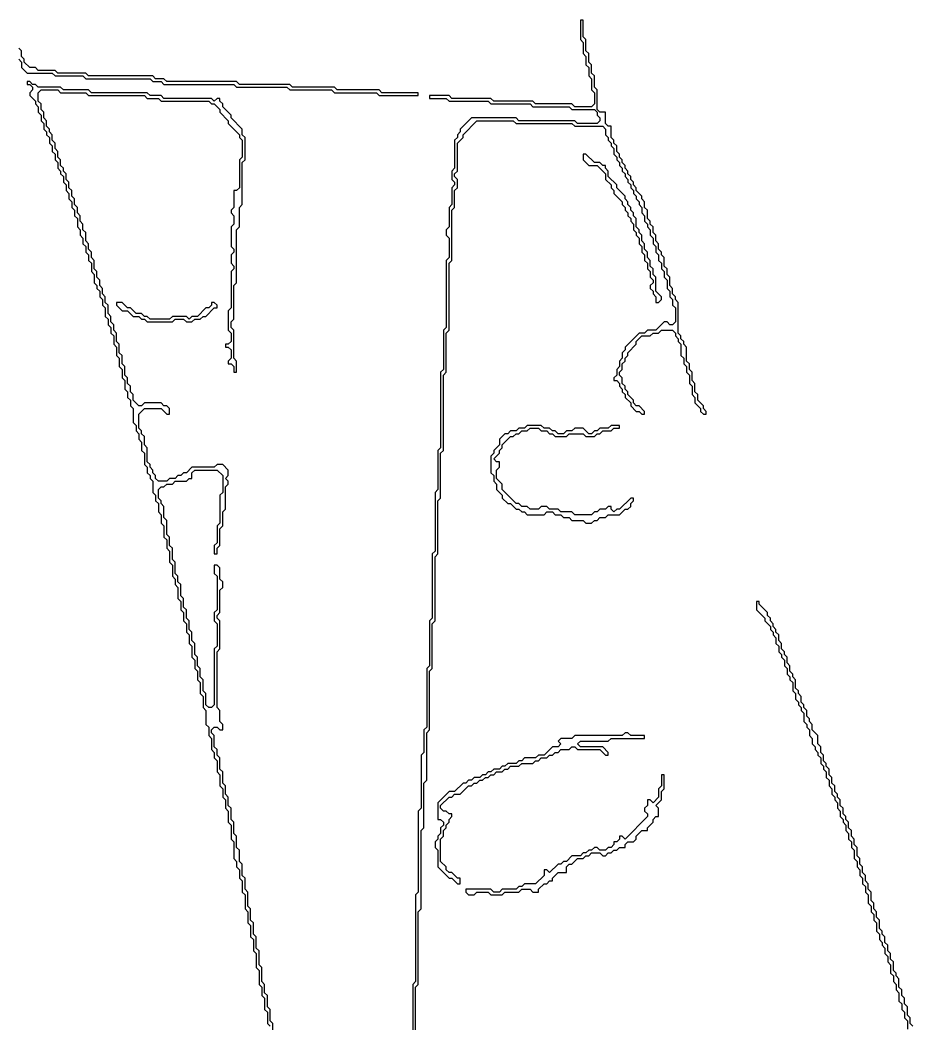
# Model space of a CAD drawing. Header units: metres. Extents: x 0 to 100, y 0 to 141.
# Drawn here: x 54.46 to 62.45, y 42.72 to 51.7 of the extents above; entities that cross this region are included whole.
import ezdxf

# ---------------------------------------------------------------- set-up
doc = ezdxf.new("R2010")
doc.units = ezdxf.units.M

msp = doc.modelspace()

# ---------------------------------------------------------------- linework, layer by layer
for points in [[(58, 42.5), (58, 43.05), (58.025, 43.075), (58.025, 43.725), (58.05, 43.75), (58.05, 44.45), (58.075, 44.475), (58.075, 44.875), (58.1, 44.9), (58.1, 45.325), (58.125, 45.35), (58.125, 45.875), (58.15, 45.9), (58.15, 46.3), (58.175, 46.325), (58.175, 46.9), (58.2, 46.925), (58.2, 47.4), (58.225, 47.425), (58.225, 47.825), (58.25, 47.85), (58.25, 48.525), (58.275, 48.55), (58.275, 48.9), (58.3, 48.925), (58.3, 49.525), (58.325, 49.55), (58.325, 50), (58.35, 50.025), (58.35, 50.175), (58.375, 50.2), (58.375, 50.275), (58.35, 50.3), (58.35, 50.325), (58.375, 50.35), (58.375, 50.6), (58.425, 50.65), (58.425, 50.675), (58.55, 50.8), (58.875, 50.8), (58.9, 50.775), (59.4, 50.775), (59.425, 50.75), (59.675, 50.75), (59.7, 50.725), (59.7, 50.675), (59.725, 50.65), (59.725, 50.625), (59.75, 50.6), (59.75, 50.575), (59.775, 50.55), (59.775, 50.5), (59.8, 50.475), (59.8, 50.45), (59.825, 50.425), (59.825, 50.4), (59.85, 50.375), (59.85, 50.35), (59.875, 50.325), (59.875, 50.3), (59.9, 50.275), (59.9, 50.25), (59.925, 50.225), (59.925, 50.2), (59.95, 50.175), (59.95, 50.15), (59.975, 50.125), (59.975, 50.1), (60, 50.075), (60, 50.05), (60.025, 50.025), (60.025, 49.975), (60.05, 49.95), (60.05, 49.9), (60.075, 49.875), (60.075, 49.85), (60.1, 49.825), (60.1, 49.775), (60.125, 49.75), (60.125, 49.7), (60.15, 49.675), (60.15, 49.625), (60.175, 49.6), (60.175, 49.55), (60.2, 49.525), (60.2, 49.475), (60.225, 49.45), (60.225, 49.4), (60.25, 49.375), (60.25, 49.3), (60.275, 49.275), (60.275, 49.225), (60.3, 49.2), (60.3, 49.15), (60.325, 49.125), (60.325, 49), (60.3, 48.975), (60.275, 48.975), (60.25, 49), (60.225, 49), (60.15, 48.925), (60.075, 48.925), (60.05, 48.9), (60, 48.9), (59.875, 48.775), (59.875, 48.75), (59.85, 48.725), (59.85, 48.675), (59.825, 48.65), (59.825, 48.6), (59.8, 48.575), (59.8, 48.525), (59.775, 48.5), (59.775, 48.475), (59.8, 48.475), (59.825, 48.45), (59.825, 48.425), (59.85, 48.4), (59.85, 48.375), (59.875, 48.35), (59.875, 48.325), (59.925, 48.275), (59.925, 48.25), (59.975, 48.2), (60, 48.2), (60.025, 48.175), (60.05, 48.175), (60.05, 48.2), (60, 48.25), (59.975, 48.25), (59.95, 48.275), (59.95, 48.3), (59.9, 48.35), (59.9, 48.375), (59.875, 48.4), (59.875, 48.425), (59.85, 48.45), (59.85, 48.5), (59.825, 48.525), (59.825, 48.55), (59.85, 48.575), (59.85, 48.625), (59.875, 48.65), (59.875, 48.675), (59.9, 48.7), (59.9, 48.725), (59.975, 48.8), (59.975, 48.825), (60.025, 48.875), (60.1, 48.875), (60.125, 48.9), (60.175, 48.9), (60.2, 48.925), (60.3, 48.925), (60.325, 48.9), (60.325, 48.875), (60.35, 48.85), (60.35, 48.825), (60.375, 48.8), (60.375, 48.7), (60.4, 48.675), (60.4, 48.625), (60.425, 48.6), (60.425, 48.55), (60.45, 48.525), (60.45, 48.45), (60.475, 48.425), (60.475, 48.35), (60.5, 48.325), (60.5, 48.275), (60.55, 48.225), (60.55, 48.2), (60.575, 48.175), (60.6, 48.175), (60.6, 48.2), (60.575, 48.225), (60.575, 48.25), (60.525, 48.3), (60.525, 48.35), (60.5, 48.375), (60.5, 48.45), (60.475, 48.475), (60.475, 48.55), (60.45, 48.575), (60.45, 48.625), (60.425, 48.65), (60.425, 48.775), (60.4, 48.8), (60.4, 48.825), (60.375, 48.85), (60.375, 48.875), (60.35, 48.9), (60.35, 49.175), (60.325, 49.2), (60.325, 49.225), (60.3, 49.25), (60.3, 49.3), (60.275, 49.325), (60.275, 49.4), (60.25, 49.425), (60.25, 49.475), (60.225, 49.5), (60.225, 49.575), (60.2, 49.6), (60.2, 49.625), (60.175, 49.65), (60.175, 49.7), (60.15, 49.725), (60.15, 49.775), (60.125, 49.8), (60.125, 49.85), (60.1, 49.875), (60.1, 49.9), (60.075, 49.925), (60.075, 50), (60.05, 50.025), (60.05, 50.075), (60.025, 50.1), (60.025, 50.125), (59.975, 50.175), (59.975, 50.2), (59.95, 50.225), (59.95, 50.25), (59.925, 50.275), (59.925, 50.3), (59.9, 50.325), (59.9, 50.35), (59.875, 50.375), (59.875, 50.4), (59.85, 50.425), (59.85, 50.45), (59.825, 50.475), (59.825, 50.5), (59.8, 50.525), (59.8, 50.575), (59.775, 50.6), (59.775, 50.625), (59.75, 50.65), (59.75, 50.75), (59.725, 50.75), (59.7, 50.775), (59.7, 50.875), (59.65, 50.875), (59.625, 50.9), (59.625, 51.075), (59.6, 51.1), (59.6, 51.2), (59.575, 51.225), (59.575, 51.3), (59.55, 51.325), (59.55, 51.4), (59.525, 51.425), (59.525, 51.525), (59.5, 51.55), (59.5, 51.7), (59.475, 51.7), (59.475, 51.525), (59.5, 51.5), (59.5, 51.4), (59.525, 51.375), (59.525, 51.3), (59.55, 51.275), (59.55, 51.2), (59.575, 51.175), (59.575, 51.075), (59.6, 51.05), (59.6, 50.95), (59.575, 50.925), (59.425, 50.925), (59.4, 50.95), (59.075, 50.95), (59.05, 50.975), (58.7, 50.975), (58.675, 51), (58.325, 51), (58.3, 51.025), (58.125, 51.025), (58.125, 51), (58.275, 51), (58.3, 50.975), (58.65, 50.975), (58.675, 50.95), (59.025, 50.95), (59.05, 50.925), (59.375, 50.925), (59.4, 50.9), (59.6, 50.9), (59.625, 50.875), (59.625, 50.85), (59.65, 50.825), (59.65, 50.8), (59.625, 50.775), (59.45, 50.775), (59.425, 50.8), (58.925, 50.8), (58.9, 50.825), (58.5, 50.825), (58.4, 50.725), (58.4, 50.7), (58.375, 50.675), (58.375, 50.65), (58.35, 50.625), (58.35, 50.375), (58.325, 50.35), (58.325, 50.275), (58.35, 50.25), (58.35, 50.225), (58.325, 50.2), (58.325, 50.05), (58.3, 50.025), (58.3, 49.85), (58.275, 49.825), (58.275, 49.775), (58.3, 49.75), (58.3, 49.575), (58.275, 49.55), (58.275, 48.95), (58.25, 48.925), (58.25, 48.575), (58.225, 48.55), (58.225, 47.875), (58.2, 47.85), (58.2, 47.5), (58.175, 47.475), (58.175, 46.95), (58.15, 46.925), (58.15, 46.35), (58.125, 46.325), (58.125, 45.925), (58.1, 45.9), (58.1, 45.375), (58.075, 45.35), (58.075, 45.15), (58.05, 45.125), (58.05, 44.65), (58.025, 44.625), (58.025, 43.9), (58, 43.875), (58, 43.1), (57.975, 43.075), (57.975, 42.525)], [(54.45, 51.35), (54.475, 51.325), (54.475, 51.275), (54.525, 51.225), (54.75, 51.225), (54.775, 51.2), (55.025, 51.2), (55.05, 51.175), (55.625, 51.175), (55.65, 51.15), (55.725, 51.15), (55.75, 51.125), (56.375, 51.125), (56.4, 51.1), (56.85, 51.1), (56.875, 51.075), (57.25, 51.075), (57.275, 51.05), (57.65, 51.05), (57.675, 51.025), (58.025, 51.025), (58.025, 51.05), (57.7, 51.05), (57.675, 51.075), (57.3, 51.075), (57.275, 51.1), (56.9, 51.1), (56.875, 51.125), (56.425, 51.125), (56.4, 51.15), (55.775, 51.15), (55.75, 51.175), (55.675, 51.175), (55.65, 51.2), (55.075, 51.2), (55.05, 51.225), (54.8, 51.225), (54.775, 51.25), (54.625, 51.25), (54.6, 51.275), (54.55, 51.275), (54.5, 51.325), (54.5, 51.35), (54.475, 51.375), (54.475, 51.425), (54.45, 51.45)], [(56.725, 42.6), (56.725, 42.725), (56.7, 42.75), (56.7, 42.85), (56.675, 42.875), (56.675, 42.975), (56.65, 43), (56.65, 43.075), (56.625, 43.1), (56.625, 43.225), (56.6, 43.25), (56.6, 43.375), (56.575, 43.4), (56.575, 43.5), (56.55, 43.525), (56.55, 43.625), (56.525, 43.65), (56.525, 43.75), (56.5, 43.775), (56.5, 43.9), (56.475, 43.925), (56.475, 44.025), (56.45, 44.05), (56.45, 44.15), (56.425, 44.175), (56.425, 44.275), (56.4, 44.3), (56.4, 44.4), (56.375, 44.425), (56.375, 44.525), (56.35, 44.55), (56.35, 44.65), (56.325, 44.675), (56.325, 44.75), (56.3, 44.775), (56.3, 44.85), (56.275, 44.875), (56.275, 44.975), (56.25, 45), (56.25, 45.1), (56.225, 45.125), (56.225, 45.175), (56.2, 45.2), (56.2, 45.3), (56.175, 45.325), (56.175, 45.35), (56.2, 45.375), (56.225, 45.375), (56.25, 45.35), (56.275, 45.35), (56.275, 45.4), (56.25, 45.425), (56.25, 45.525), (56.225, 45.55), (56.225, 46.05), (56.25, 46.075), (56.25, 46.325), (56.225, 46.35), (56.225, 46.375), (56.25, 46.4), (56.25, 46.6), (56.275, 46.625), (56.275, 46.675), (56.25, 46.7), (56.25, 46.8), (56.225, 46.825), (56.2, 46.825), (56.2, 46.75), (56.225, 46.725), (56.225, 46.425), (56.2, 46.4), (56.2, 46.325), (56.225, 46.3), (56.225, 46.1), (56.2, 46.075), (56.2, 45.575), (56.175, 45.55), (56.15, 45.55), (56.125, 45.575), (56.125, 45.675), (56.1, 45.7), (56.1, 45.8), (56.075, 45.825), (56.075, 45.9), (56.05, 45.925), (56.05, 46), (56.025, 46.025), (56.025, 46.125), (56, 46.15), (56, 46.225), (55.975, 46.25), (55.975, 46.325), (55.95, 46.35), (55.95, 46.425), (55.925, 46.45), (55.925, 46.525), (55.9, 46.55), (55.9, 46.65), (55.875, 46.675), (55.875, 46.725), (55.85, 46.75), (55.85, 46.85), (55.825, 46.875), (55.825, 46.975), (55.8, 47), (55.8, 47.075), (55.775, 47.1), (55.775, 47.225), (55.75, 47.25), (55.75, 47.35), (55.725, 47.375), (55.725, 47.4), (55.7, 47.425), (55.7, 47.5), (55.725, 47.525), (55.75, 47.525), (55.775, 47.55), (55.825, 47.55), (55.85, 47.575), (55.95, 47.575), (55.975, 47.6), (56, 47.6), (56, 47.65), (56.025, 47.675), (56.225, 47.675), (56.275, 47.625), (56.275, 47.475), (56.25, 47.45), (56.25, 47.2), (56.225, 47.175), (56.225, 47.025), (56.2, 47), (56.2, 46.925), (56.225, 46.925), (56.225, 46.975), (56.25, 47), (56.25, 47.15), (56.275, 47.175), (56.275, 47.3), (56.3, 47.325), (56.3, 47.525), (56.325, 47.55), (56.325, 47.575), (56.3, 47.6), (56.325, 47.625), (56.325, 47.675), (56.275, 47.725), (56.225, 47.725), (56.2, 47.7), (56, 47.7), (55.95, 47.65), (55.925, 47.65), (55.9, 47.625), (55.875, 47.625), (55.85, 47.6), (55.8, 47.6), (55.775, 47.575), (55.7, 47.575), (55.675, 47.6), (55.675, 47.625), (55.65, 47.65), (55.65, 47.675), (55.625, 47.7), (55.625, 47.725), (55.6, 47.75), (55.6, 47.875), (55.575, 47.9), (55.575, 47.975), (55.55, 48), (55.55, 48.025), (55.525, 48.05), (55.525, 48.175), (55.575, 48.225), (55.725, 48.225), (55.775, 48.175), (55.8, 48.175), (55.8, 48.225), (55.775, 48.25), (55.75, 48.25), (55.725, 48.275), (55.575, 48.275), (55.55, 48.25), (55.525, 48.25), (55.475, 48.3), (55.475, 48.35), (55.45, 48.375), (55.45, 48.425), (55.425, 48.45), (55.425, 48.5), (55.4, 48.525), (55.4, 48.6), (55.375, 48.625), (55.375, 48.7), (55.35, 48.725), (55.35, 48.8), (55.325, 48.825), (55.325, 48.9), (55.3, 48.925), (55.3, 48.975), (55.275, 49), (55.275, 49.05), (55.25, 49.075), (55.25, 49.15), (55.225, 49.175), (55.225, 49.225), (55.2, 49.25), (55.2, 49.3), (55.175, 49.325), (55.175, 49.375), (55.15, 49.4), (55.15, 49.45), (55.125, 49.475), (55.125, 49.55), (55.1, 49.575), (55.1, 49.625), (55.075, 49.65), (55.075, 49.7), (55.05, 49.725), (55.05, 49.8), (55.025, 49.825), (55.025, 49.875), (55, 49.9), (55, 49.95), (54.975, 49.975), (54.975, 50.025), (54.95, 50.05), (54.95, 50.1), (54.925, 50.125), (54.925, 50.175), (54.9, 50.2), (54.9, 50.25), (54.875, 50.275), (54.875, 50.325), (54.85, 50.35), (54.85, 50.375), (54.825, 50.4), (54.825, 50.45), (54.8, 50.475), (54.8, 50.525), (54.775, 50.55), (54.775, 50.6), (54.75, 50.625), (54.75, 50.675), (54.725, 50.7), (54.725, 50.725), (54.7, 50.75), (54.7, 50.8), (54.675, 50.825), (54.675, 50.875), (54.65, 50.9), (54.65, 50.95), (54.625, 50.975), (54.625, 51.05), (54.65, 51.075), (54.8, 51.075), (54.825, 51.05), (55.05, 51.05), (55.075, 51.025), (55.575, 51.025), (55.6, 51), (55.7, 51), (55.725, 50.975), (56.15, 50.975), (56.175, 50.95), (56.2, 50.95), (56.25, 50.9), (56.25, 50.875), (56.325, 50.8), (56.325, 50.775), (56.425, 50.675), (56.425, 50.65), (56.45, 50.625), (56.45, 50.475), (56.425, 50.45), (56.425, 50.2), (56.4, 50.175), (56.375, 50.175), (56.375, 50.025), (56.35, 50), (56.35, 49.975), (56.375, 49.95), (56.375, 49.875), (56.35, 49.85), (56.35, 49.675), (56.375, 49.65), (56.375, 49.625), (56.35, 49.6), (56.35, 49.525), (56.375, 49.5), (56.375, 49.475), (56.35, 49.45), (56.35, 49.125), (56.325, 49.1), (56.325, 48.925), (56.35, 48.9), (56.35, 48.825), (56.325, 48.8), (56.3, 48.8), (56.3, 48.775), (56.325, 48.775), (56.35, 48.75), (56.35, 48.675), (56.325, 48.65), (56.325, 48.625), (56.35, 48.625), (56.375, 48.6), (56.375, 48.55), (56.4, 48.55), (56.4, 48.65), (56.375, 48.675), (56.375, 48.925), (56.35, 48.95), (56.35, 49), (56.375, 49.025), (56.375, 49.325), (56.4, 49.35), (56.4, 49.825), (56.425, 49.85), (56.425, 50.025), (56.45, 50.05), (56.45, 50.425), (56.475, 50.45), (56.475, 50.65), (56.45, 50.675), (56.45, 50.725), (56.35, 50.825), (56.35, 50.85), (56.275, 50.925), (56.275, 50.95), (56.25, 50.975), (56.25, 51), (56.225, 51), (56.2, 50.975), (56.175, 51), (55.75, 51), (55.725, 51.025), (55.625, 51.025), (55.6, 51.05), (55.1, 51.05), (55.075, 51.075), (54.85, 51.075), (54.825, 51.1), (54.625, 51.1), (54.6, 51.125), (54.575, 51.125), (54.55, 51.15), (54.525, 51.15), (54.525, 51.125), (54.55, 51.125), (54.575, 51.1), (54.575, 51.075), (54.55, 51.05), (54.55, 51.025), (54.6, 50.975), (54.6, 50.95), (54.625, 50.925), (54.625, 50.875), (54.65, 50.85), (54.65, 50.8), (54.675, 50.775), (54.675, 50.725), (54.7, 50.7), (54.7, 50.675), (54.725, 50.65), (54.725, 50.6), (54.75, 50.575), (54.75, 50.525), (54.775, 50.5), (54.775, 50.45), (54.8, 50.425), (54.8, 50.375), (54.825, 50.35), (54.825, 50.325), (54.85, 50.3), (54.85, 50.25), (54.875, 50.225), (54.875, 50.175), (54.9, 50.15), (54.9, 50.1), (54.925, 50.075), (54.925, 50.025), (54.95, 50), (54.95, 49.95), (54.975, 49.925), (54.975, 49.85), (55, 49.825), (55, 49.775), (55.025, 49.75), (55.025, 49.7), (55.05, 49.675), (55.05, 49.625), (55.075, 49.6), (55.075, 49.55), (55.1, 49.525), (55.1, 49.45), (55.125, 49.425), (55.125, 49.35), (55.15, 49.325), (55.15, 49.3), (55.175, 49.275), (55.175, 49.225), (55.2, 49.2), (55.2, 49.15), (55.225, 49.125), (55.225, 49.05), (55.25, 49.025), (55.25, 48.975), (55.275, 48.95), (55.275, 48.9), (55.3, 48.875), (55.3, 48.8), (55.325, 48.775), (55.325, 48.7), (55.35, 48.675), (55.35, 48.6), (55.375, 48.575), (55.375, 48.5), (55.4, 48.475), (55.4, 48.4), (55.425, 48.375), (55.425, 48.325), (55.45, 48.3), (55.45, 48.25), (55.475, 48.225), (55.475, 48.1), (55.5, 48.075), (55.5, 48.025), (55.525, 48), (55.525, 47.95), (55.55, 47.925), (55.55, 47.85), (55.575, 47.825), (55.575, 47.725), (55.6, 47.7), (55.6, 47.65), (55.625, 47.625), (55.625, 47.6), (55.65, 47.575), (55.65, 47.475), (55.675, 47.45), (55.675, 47.4), (55.7, 47.375), (55.7, 47.3), (55.725, 47.275), (55.725, 47.2), (55.75, 47.175), (55.75, 47.075), (55.775, 47.05), (55.775, 46.975), (55.8, 46.95), (55.8, 46.85), (55.825, 46.825), (55.825, 46.725), (55.85, 46.7), (55.85, 46.65), (55.875, 46.625), (55.875, 46.525), (55.9, 46.5), (55.9, 46.425), (55.925, 46.4), (55.925, 46.325), (55.95, 46.3), (55.95, 46.225), (55.975, 46.2), (55.975, 46.125), (56, 46.1), (56, 46), (56.025, 45.975), (56.025, 45.9), (56.05, 45.875), (56.05, 45.8), (56.075, 45.775), (56.075, 45.675), (56.1, 45.65), (56.1, 45.55), (56.125, 45.525), (56.125, 45.4), (56.15, 45.375), (56.15, 45.3), (56.175, 45.275), (56.175, 45.175), (56.2, 45.15), (56.2, 45.1), (56.225, 45.075), (56.225, 44.975), (56.25, 44.95), (56.25, 44.85), (56.275, 44.825), (56.275, 44.75), (56.3, 44.725), (56.3, 44.65), (56.325, 44.625), (56.325, 44.525), (56.35, 44.5), (56.35, 44.375), (56.375, 44.35), (56.375, 44.2), (56.4, 44.175), (56.4, 44.125), (56.425, 44.1), (56.425, 44.025), (56.45, 44), (56.45, 43.9), (56.475, 43.875), (56.475, 43.75), (56.5, 43.725), (56.5, 43.625), (56.525, 43.6), (56.525, 43.5), (56.55, 43.475), (56.55, 43.375), (56.575, 43.35), (56.575, 43.225), (56.6, 43.2), (56.6, 43.075), (56.625, 43.05), (56.625, 42.975), (56.65, 42.95), (56.65, 42.85), (56.675, 42.825), (56.675, 42.725), (56.7, 42.7)], [(62.45, 42.7), (62.425, 42.725), (62.425, 42.775), (62.4, 42.8), (62.4, 42.875), (62.375, 42.9), (62.375, 42.95), (62.35, 42.975), (62.35, 43.025), (62.325, 43.05), (62.325, 43.125), (62.3, 43.15), (62.3, 43.175), (62.275, 43.2), (62.275, 43.275), (62.25, 43.3), (62.25, 43.35), (62.225, 43.375), (62.225, 43.425), (62.2, 43.45), (62.2, 43.5), (62.175, 43.525), (62.175, 43.55), (62.15, 43.575), (62.15, 43.65), (62.125, 43.675), (62.125, 43.725), (62.1, 43.75), (62.1, 43.8), (62.075, 43.825), (62.075, 43.9), (62.05, 43.925), (62.05, 43.975), (62.025, 44), (62.025, 44.05), (62, 44.075), (62, 44.125), (61.975, 44.15), (61.975, 44.2), (61.95, 44.225), (61.95, 44.3), (61.925, 44.325), (61.925, 44.375), (61.9, 44.4), (61.9, 44.45), (61.875, 44.475), (61.875, 44.525), (61.85, 44.55), (61.85, 44.575), (61.825, 44.6), (61.825, 44.65), (61.8, 44.675), (61.8, 44.725), (61.775, 44.75), (61.775, 44.775), (61.75, 44.8), (61.75, 44.85), (61.725, 44.875), (61.725, 44.925), (61.7, 44.95), (61.7, 45), (61.675, 45.025), (61.675, 45.05), (61.65, 45.075), (61.65, 45.125), (61.625, 45.15), (61.625, 45.2), (61.6, 45.225), (61.6, 45.3), (61.55, 45.35), (61.55, 45.4), (61.525, 45.425), (61.525, 45.45), (61.5, 45.475), (61.5, 45.525), (61.475, 45.55), (61.475, 45.575), (61.45, 45.6), (61.45, 45.65), (61.425, 45.675), (61.425, 45.7), (61.4, 45.725), (61.4, 45.8), (61.375, 45.825), (61.375, 45.85), (61.35, 45.875), (61.35, 45.925), (61.325, 45.95), (61.325, 46), (61.3, 46.025), (61.3, 46.05), (61.275, 46.075), (61.275, 46.125), (61.25, 46.15), (61.25, 46.2), (61.225, 46.225), (61.225, 46.25), (61.2, 46.275), (61.2, 46.3), (61.175, 46.325), (61.175, 46.35), (61.15, 46.375), (61.15, 46.4), (61.075, 46.475), (61.075, 46.5), (61.05, 46.5), (61.05, 46.425), (61.125, 46.35), (61.125, 46.325), (61.175, 46.275), (61.175, 46.25), (61.2, 46.225), (61.2, 46.2), (61.225, 46.175), (61.225, 46.125), (61.25, 46.1), (61.25, 46.05), (61.275, 46.025), (61.275, 46), (61.3, 45.975), (61.3, 45.925), (61.325, 45.9), (61.325, 45.85), (61.35, 45.825), (61.35, 45.8), (61.375, 45.775), (61.375, 45.7), (61.4, 45.675), (61.4, 45.625), (61.425, 45.6), (61.425, 45.575), (61.45, 45.55), (61.45, 45.525), (61.475, 45.5), (61.475, 45.425), (61.5, 45.4), (61.5, 45.375), (61.525, 45.35), (61.525, 45.3), (61.55, 45.275), (61.55, 45.225), (61.575, 45.2), (61.575, 45.175), (61.6, 45.15), (61.6, 45.125), (61.625, 45.1), (61.625, 45.05), (61.65, 45.025), (61.65, 45), (61.675, 44.975), (61.675, 44.925), (61.7, 44.9), (61.7, 44.85), (61.725, 44.825), (61.725, 44.775), (61.75, 44.75), (61.75, 44.725), (61.775, 44.7), (61.775, 44.65), (61.8, 44.625), (61.8, 44.575), (61.825, 44.55), (61.825, 44.525), (61.85, 44.5), (61.85, 44.45), (61.875, 44.425), (61.875, 44.375), (61.9, 44.35), (61.9, 44.3), (61.925, 44.275), (61.925, 44.2), (61.95, 44.175), (61.95, 44.125), (61.975, 44.1), (61.975, 44.05), (62, 44.025), (62, 43.975), (62.025, 43.95), (62.025, 43.9), (62.05, 43.875), (62.05, 43.8), (62.075, 43.775), (62.075, 43.725), (62.1, 43.7), (62.1, 43.65), (62.125, 43.625), (62.125, 43.55), (62.15, 43.525), (62.15, 43.475), (62.175, 43.45), (62.175, 43.425), (62.2, 43.4), (62.2, 43.35), (62.225, 43.325), (62.225, 43.275), (62.25, 43.25), (62.25, 43.175), (62.275, 43.15), (62.275, 43.1), (62.3, 43.075), (62.3, 43.025), (62.325, 43), (62.325, 42.925), (62.35, 42.9), (62.35, 42.85), (62.375, 42.825), (62.375, 42.775), (62.4, 42.75), (62.4, 42.675)]]:
    msp.add_lwpolyline(points)
for points in [[(59.5, 50.5), (59.5, 50.45), (59.55, 50.4), (59.625, 50.4), (59.7, 50.325), (59.7, 50.275), (59.75, 50.225), (59.75, 50.2), (59.775, 50.175), (59.775, 50.15), (59.85, 50.075), (59.85, 50.05), (59.875, 50.025), (59.875, 50), (59.9, 49.975), (59.9, 49.95), (59.925, 49.925), (59.925, 49.9), (59.95, 49.875), (59.95, 49.825), (59.975, 49.8), (59.975, 49.775), (60, 49.75), (60, 49.7), (60.025, 49.675), (60.025, 49.625), (60.05, 49.6), (60.05, 49.55), (60.075, 49.525), (60.075, 49.475), (60.1, 49.45), (60.1, 49.4), (60.125, 49.375), (60.125, 49.35), (60.1, 49.325), (60.1, 49.3), (60.125, 49.275), (60.125, 49.25), (60.15, 49.225), (60.15, 49.175), (60.175, 49.175), (60.2, 49.2), (60.2, 49.225), (60.15, 49.275), (60.15, 49.4), (60.125, 49.425), (60.125, 49.475), (60.1, 49.5), (60.1, 49.55), (60.075, 49.575), (60.075, 49.625), (60.05, 49.65), (60.05, 49.7), (60.025, 49.725), (60.025, 49.775), (60, 49.8), (60, 49.825), (59.975, 49.85), (59.975, 49.925), (59.95, 49.95), (59.95, 49.975), (59.925, 50), (59.925, 50.025), (59.9, 50.05), (59.9, 50.075), (59.875, 50.1), (59.875, 50.125), (59.8, 50.2), (59.8, 50.225), (59.725, 50.3), (59.725, 50.35), (59.7, 50.375), (59.7, 50.4), (59.675, 50.4), (59.65, 50.425), (59.6, 50.425), (59.525, 50.5)], [(55.325, 49.175), (55.325, 49.15), (55.375, 49.1), (55.425, 49.1), (55.475, 49.05), (55.525, 49.05), (55.55, 49.025), (55.575, 49.025), (55.6, 49), (55.825, 49), (55.85, 49.025), (55.925, 49.025), (55.95, 49), (56, 49), (56.025, 49.025), (56.075, 49.025), (56.1, 49.05), (56.125, 49.05), (56.2, 49.125), (56.225, 49.125), (56.225, 49.15), (56.2, 49.175), (56.175, 49.175), (56.175, 49.15), (56.15, 49.125), (56.125, 49.125), (56.05, 49.05), (56, 49.05), (55.975, 49.025), (55.95, 49.05), (55.825, 49.05), (55.8, 49.025), (55.625, 49.025), (55.6, 49.05), (55.575, 49.05), (55.55, 49.075), (55.5, 49.075), (55.45, 49.125), (55.425, 49.125), (55.375, 49.175)], [(59, 48.075), (58.975, 48.05), (58.925, 48.05), (58.9, 48.025), (58.85, 48.025), (58.825, 48), (58.8, 48), (58.75, 47.95), (58.75, 47.9), (58.7, 47.85), (58.7, 47.825), (58.675, 47.8), (58.675, 47.65), (58.7, 47.625), (58.7, 47.575), (58.725, 47.55), (58.725, 47.5), (58.775, 47.45), (58.775, 47.425), (58.825, 47.375), (58.85, 47.375), (58.9, 47.325), (58.925, 47.325), (58.95, 47.3), (58.975, 47.3), (59, 47.275), (59.15, 47.275), (59.175, 47.3), (59.225, 47.3), (59.25, 47.275), (59.3, 47.275), (59.325, 47.25), (59.375, 47.25), (59.4, 47.225), (59.5, 47.225), (59.525, 47.2), (59.575, 47.2), (59.6, 47.225), (59.625, 47.225), (59.65, 47.25), (59.7, 47.25), (59.725, 47.275), (59.825, 47.275), (59.875, 47.325), (59.9, 47.325), (59.925, 47.35), (59.925, 47.375), (59.95, 47.4), (59.95, 47.425), (59.925, 47.425), (59.825, 47.325), (59.8, 47.325), (59.775, 47.3), (59.75, 47.325), (59.75, 47.35), (59.725, 47.35), (59.7, 47.325), (59.65, 47.325), (59.625, 47.3), (59.6, 47.3), (59.575, 47.275), (59.425, 47.275), (59.4, 47.3), (59.3, 47.3), (59.275, 47.325), (59.2, 47.325), (59.175, 47.35), (59.125, 47.35), (59.1, 47.325), (59.025, 47.325), (59, 47.35), (58.95, 47.35), (58.925, 47.375), (58.9, 47.375), (58.775, 47.5), (58.775, 47.55), (58.725, 47.6), (58.725, 47.675), (58.75, 47.7), (58.75, 47.75), (58.725, 47.75), (58.7, 47.775), (58.75, 47.825), (58.75, 47.85), (58.775, 47.875), (58.775, 47.9), (58.85, 47.975), (58.875, 47.975), (58.9, 48), (58.925, 48), (58.95, 48.025), (59, 48.025), (59.025, 48.05), (59.1, 48.05), (59.125, 48.025), (59.175, 48.025), (59.2, 48), (59.225, 48), (59.25, 47.975), (59.35, 47.975), (59.375, 48), (59.5, 48), (59.525, 47.975), (59.6, 47.975), (59.625, 48), (59.65, 48), (59.675, 48.025), (59.75, 48.025), (59.775, 48.05), (59.825, 48.05), (59.825, 48.075), (59.75, 48.075), (59.725, 48.05), (59.65, 48.05), (59.625, 48.025), (59.6, 48.025), (59.575, 48), (59.55, 48), (59.5, 48.05), (59.425, 48.05), (59.4, 48.025), (59.35, 48.025), (59.325, 48), (59.275, 48), (59.25, 48.025), (59.225, 48.025), (59.2, 48.05), (59.15, 48.05), (59.125, 48.075)], [(59.875, 45.325), (59.85, 45.3), (59.425, 45.3), (59.4, 45.275), (59.3, 45.275), (59.275, 45.25), (59.3, 45.225), (59.275, 45.2), (59.225, 45.2), (59.15, 45.125), (59.1, 45.125), (59.075, 45.1), (58.975, 45.1), (58.95, 45.075), (58.925, 45.075), (58.9, 45.05), (58.825, 45.05), (58.8, 45.025), (58.775, 45.025), (58.75, 45), (58.7, 45), (58.675, 44.975), (58.65, 44.975), (58.625, 44.95), (58.6, 44.95), (58.575, 44.925), (58.525, 44.925), (58.5, 44.9), (58.475, 44.9), (58.45, 44.875), (58.425, 44.875), (58.35, 44.8), (58.3, 44.8), (58.2, 44.7), (58.2, 44.55), (58.225, 44.55), (58.25, 44.525), (58.25, 44.5), (58.225, 44.475), (58.225, 44.425), (58.2, 44.4), (58.2, 44.375), (58.175, 44.35), (58.175, 44.3), (58.2, 44.275), (58.2, 44.125), (58.3, 44.025), (58.325, 44.025), (58.375, 43.975), (58.4, 43.975), (58.4, 44.025), (58.375, 44.025), (58.325, 44.075), (58.3, 44.075), (58.275, 44.1), (58.275, 44.125), (58.225, 44.175), (58.225, 44.375), (58.25, 44.4), (58.25, 44.45), (58.275, 44.475), (58.275, 44.5), (58.3, 44.525), (58.3, 44.55), (58.325, 44.575), (58.325, 44.6), (58.3, 44.6), (58.275, 44.625), (58.25, 44.625), (58.225, 44.65), (58.225, 44.675), (58.3, 44.75), (58.325, 44.75), (58.35, 44.775), (58.4, 44.775), (58.475, 44.85), (58.5, 44.85), (58.525, 44.875), (58.55, 44.875), (58.575, 44.9), (58.6, 44.9), (58.625, 44.925), (58.65, 44.925), (58.675, 44.95), (58.7, 44.95), (58.725, 44.975), (58.775, 44.975), (58.8, 45), (58.825, 45), (58.85, 45.025), (58.925, 45.025), (58.95, 45.05), (59.05, 45.05), (59.075, 45.075), (59.1, 45.075), (59.125, 45.1), (59.175, 45.1), (59.2, 45.125), (59.225, 45.125), (59.25, 45.15), (59.275, 45.15), (59.3, 45.175), (59.375, 45.175), (59.4, 45.2), (59.425, 45.2), (59.45, 45.175), (59.65, 45.175), (59.7, 45.125), (59.725, 45.125), (59.725, 45.15), (59.675, 45.2), (59.475, 45.2), (59.45, 45.225), (59.475, 45.25), (59.725, 45.25), (59.75, 45.275), (60.05, 45.275), (60.05, 45.3), (59.925, 45.3), (59.9, 45.325)], [(60.2, 44.95), (60.2, 44.85), (60.175, 44.825), (60.175, 44.75), (60.125, 44.7), (60.1, 44.725), (60.075, 44.725), (60.075, 44.675), (60.05, 44.65), (60.05, 44.625), (60.075, 44.6), (60.075, 44.575), (59.875, 44.375), (59.85, 44.4), (59.825, 44.4), (59.825, 44.375), (59.8, 44.35), (59.775, 44.35), (59.775, 44.325), (59.75, 44.3), (59.725, 44.3), (59.7, 44.275), (59.65, 44.275), (59.625, 44.3), (59.6, 44.3), (59.575, 44.275), (59.55, 44.275), (59.525, 44.25), (59.5, 44.25), (59.475, 44.225), (59.4, 44.225), (59.35, 44.175), (59.325, 44.175), (59.3, 44.15), (59.275, 44.15), (59.2, 44.075), (59.175, 44.1), (59.15, 44.1), (59.15, 44.05), (59.075, 43.975), (58.975, 43.975), (58.95, 43.95), (58.925, 43.95), (58.9, 43.925), (58.775, 43.925), (58.75, 43.9), (58.7, 43.9), (58.675, 43.925), (58.45, 43.925), (58.45, 43.9), (58.475, 43.875), (58.525, 43.875), (58.55, 43.9), (58.65, 43.9), (58.675, 43.875), (58.775, 43.875), (58.8, 43.9), (58.925, 43.9), (58.95, 43.925), (59.025, 43.925), (59.05, 43.9), (59.1, 43.9), (59.1, 43.925), (59.15, 43.975), (59.175, 43.975), (59.2, 44), (59.225, 44), (59.225, 44.025), (59.275, 44.075), (59.35, 44.075), (59.35, 44.125), (59.375, 44.15), (59.4, 44.15), (59.45, 44.2), (59.5, 44.2), (59.525, 44.225), (59.55, 44.225), (59.575, 44.25), (59.65, 44.25), (59.675, 44.225), (59.7, 44.225), (59.725, 44.25), (59.75, 44.25), (59.775, 44.275), (59.8, 44.275), (59.825, 44.3), (59.875, 44.3), (59.875, 44.325), (59.9, 44.35), (59.95, 44.35), (59.975, 44.375), (59.975, 44.4), (60.025, 44.45), (60.075, 44.45), (60.075, 44.475), (60.125, 44.525), (60.125, 44.55), (60.15, 44.575), (60.175, 44.575), (60.175, 44.65), (60.15, 44.675), (60.2, 44.725), (60.2, 44.8), (60.225, 44.825), (60.225, 44.95)]]:
    msp.add_lwpolyline(points, close=True)

doc.saveas('drawing.dxf')
